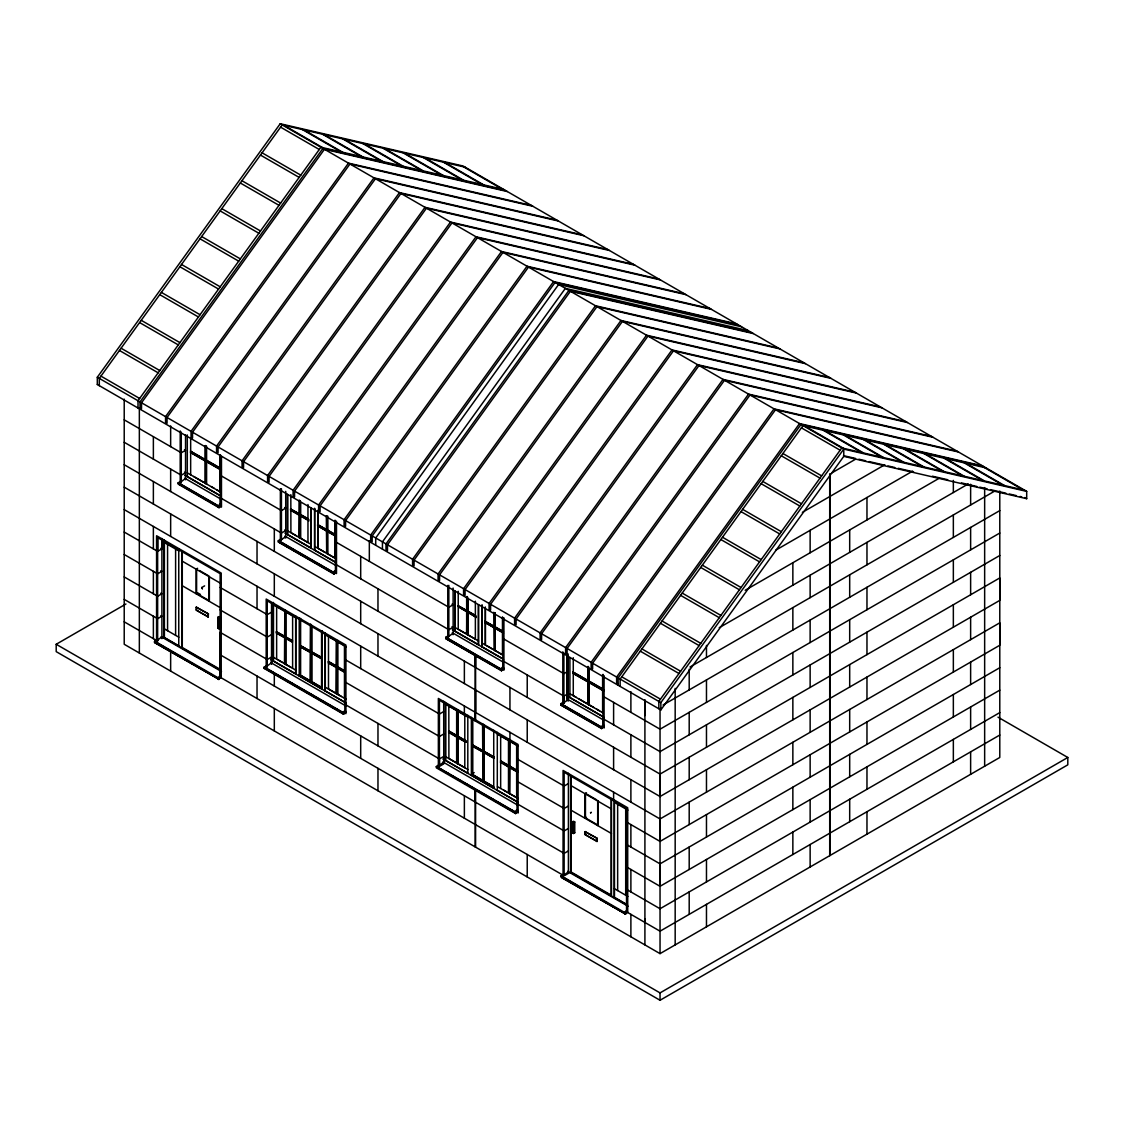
<?xml version="1.0" encoding="UTF-8"?>
<svg xmlns="http://www.w3.org/2000/svg" width="1124" height="1124" viewBox="0 0 1124 1124"><rect width="100%" height="100%" fill="white"/><g stroke="black" fill="none" stroke-linecap="round" stroke-linejoin="round"><path stroke-width="1.5" d="M124.216 532.059L157.641 551.35L157.641 537.581L220.149 573.676L220.149 677.21L220.149 632.32L267.245 659.521L267.245 666.49L267.245 600.876L344.857 645.682L344.857 713.038M157.641 551.35L161.912 548.877L161.912 538.565L161.912 638.657M344.857 645.682L344.857 659.437L439.428 714.035L443.699 711.576M439.428 765.894L439.428 758.925L443.699 756.452L443.699 763.421M475.199 720.934L475.199 712.251L124.216 509.608M475.593 690.038L475.593 712.476L660.041 818.96L829.709 721.004M567.142 693.002L568.154 693.649L563.883 696.121L563.883 703.09L563.883 652.96M644.909 715.567L644.909 699.915M626.644 867.011L660.041 886.302L660.041 863.85L829.709 765.894M626.644 822.136L660.041 841.412L660.041 818.96M124.216 487.17L660.041 796.523L660.041 774.085L829.709 676.128M644.909 922.453L645.274 919.039M97.31 384.548L97.31 377.243L280.227 123.738L463.144 166.029L1026.69 491.385L1026.69 498.691L843.773 456.358L660.856 709.918L97.31 384.506M841.778 447.942L658.833 701.432L658.847 708.752M660.856 709.918L660.856 702.598L843.773 449.094L1026.69 491.385M220.402 504.423L221.259 505.786L218.997 507.683L178.154 484.107L178.154 482.927L180.416 481.339L181.273 481.831M185.6 478.726C184.055 478.894 177.283 485.217 179.433 483.756M220.936 504.044C218.969 503.51 217.382 508.399 218.562 506.348L219.419 506.84M178.154 482.927L218.997 506.502L221.259 504.915M335.444 570.837L336.287 572.2L334.025 574.097L278.316 541.937L278.316 540.756L280.578 539.169L281.436 539.661M285.763 536.555L279.173 541.248L279.595 542.175M154.522 641.34L219.166 679.36L154.522 642.521L154.522 641.34L156.784 639.767L157.641 640.259M161.968 637.153C160.423 637.322 153.651 643.631 155.8 642.183M335.964 570.458C334.011 569.924 332.423 574.814 333.603 572.776L334.46 573.254M278.316 540.756L334.025 572.917L336.287 571.329M220.669 675.96C218.716 675.426 217.129 680.315 218.309 678.278M218.73 679.598L218.73 678.418L220.992 676.831L220.149 676.339M344.857 710.944L345.714 712.293L343.452 714.19L264.14 668.401L264.14 667.235L266.402 665.647L267.245 666.139M271.587 663.034C270.027 663.202 263.269 669.511 265.419 668.063M502.849 667.501L503.707 668.85L501.445 670.747L445.736 638.587L445.736 637.406L447.998 635.819L448.841 636.31M345.391 710.565C343.621 711.253 341.022 713.6 343.874 713.951M453.169 633.205L446.579 637.898L447.001 638.825M264.14 667.235L343.452 713.009L345.714 711.436M503.383 667.122C501.43 666.574 499.843 671.464 501.023 669.426L501.866 669.918M445.736 637.406L501.445 669.567L503.707 667.993M517.026 810.348L517.883 811.697L515.621 813.593L436.309 767.804L436.309 766.638L438.571 765.051L439.428 765.542M443.755 762.437C442.21 762.606 435.438 768.914 437.587 767.467L436.744 766.975L516.042 813.355M603.012 725.317L603.869 726.68L601.607 728.577L560.764 705.001L560.764 703.821L563.026 702.233L563.883 702.725M568.21 699.62L561.621 704.312L561.621 705.493L602.028 728.338M603.546 724.938L600.75 726.905L601.171 727.846M560.764 703.821L601.607 727.397L603.869 725.809M517.56 809.968C515.607 809.421 514.019 814.31 515.199 812.273L516.042 812.764M436.309 766.638L515.621 812.413L517.883 810.84M561.031 876.032L625.661 914.051L561.031 877.212L561.031 876.032L563.293 874.458L564.136 874.95M568.463 871.845L561.874 876.523L561.874 877.704L625.661 914.051M627.178 910.665C625.225 910.117 623.637 915.006 624.818 912.969M625.239 914.29L625.239 913.11L627.501 911.522L626.644 911.03M219.419 507.43L178.59 483.854L180.416 482.21M998.014 717.182L1067.8 757.478L1067.8 764.84L660.041 1000.262L56.2 651.639L56.2 644.277L125.93 604.01M308.974 520.862L290.568 510.226L290.568 509.003L307.906 518.614M197.613 568.294L196.602 568.885L196.602 593.43L209.359 600.792L209.359 576.247M278.316 541.937L334.46 573.844M201.702 587.543L202.376 588.723L201.702 587.543L204.596 585.871M196.602 593.43L197.613 592.84L200.451 594.47M336.076 536.499L317.656 525.863L317.656 524.641L334.994 534.265M317.656 525.863L334.994 535.488M196.264 607.171L208.418 613.901L208.165 616.992L196.264 610.121L196.264 607.171L208.418 613.901M196.264 610.121L208.418 616.851M154.522 642.521L219.166 679.36M326.677 553.261L326.325 515.663M217.761 617.329L219.04 616.598L220.304 617.329L220.304 628.133L219.04 628.864L217.761 628.133L217.761 617.329L219.04 618.059L220.304 617.329M217.761 628.133L219.04 627.389L220.304 628.133M271.53 612.173L267.245 614.631L220.149 587.445M271.53 634.61L267.245 637.083L220.149 609.882M292.198 642.085L276.378 632.967L276.378 631.73L292.535 640.666M276.378 632.967L292.535 641.902M219.166 678.77L220.992 676.831M267.245 659.521L271.53 657.048L271.53 664.017L271.53 603.56M300.263 645.527L321.942 657.638L300.263 645.527L300.263 646.75L321.942 658.875L300.263 646.75M264.14 668.401L265.419 668.654M291.102 667.375L284.822 663.75L284.822 609.896L284.484 663.947L285.875 664.368L285.875 612.243M458.311 606.679L476.393 617.512M445.736 638.587L501.866 670.508M503.482 633.149L485.062 622.527L485.062 621.291L502.414 630.915M485.062 622.527L502.414 632.138M345.63 711.366L343.017 712.869L343.874 713.361M494.082 649.911L493.745 612.313M831.62 473.035L855.589 459.182M458.058 709.918L457.721 763.969L456.653 763.351L456.653 709.497M802.367 512.361L829.709 496.569M830.116 496.344L884.785 464.774M443.699 734.014L439.428 736.487L344.857 681.889M567.1 670.592L568.154 671.211L563.883 673.669L502.849 638.446M775.686 550.212L829.709 519.021M830.116 518.782L912.604 471.167M603.644 690.979L573.015 673.304L573.015 672.068L602.52 688.717M573.015 673.304L602.52 689.939M472.445 744.931L494.11 757.042L472.445 744.931L472.445 746.153L494.11 758.279L484.163 752.532M472.445 746.153L481.311 750.888M440.201 765.964L442.814 764.446M745.184 590.269L829.709 541.459M830.116 541.234L938.863 478.445M560.764 705.001L561.199 704.172M719.248 627.684L829.709 563.911M830.116 563.672L968.171 483.966M471.546 774.113L493.9 787.025L493.9 788.247L471.546 775.335L471.546 774.113L474.188 772.595M482.913 780.477L482.575 723.828M689.995 667.01L995.288 490.752M663.034 705.015L829.709 608.787M830.116 608.562L999.784 510.605M829.709 631.238L660.041 729.195L603.012 696.262M830.116 631L999.784 533.043M568.407 783.569L564.136 786.041L517.04 758.841M598.207 800.738L598.207 825.283L585.449 817.921L585.449 793.375L586.461 792.785M829.709 653.676L660.041 751.633L603.012 718.714L603.012 725.683L603.012 674.386M830.116 653.451L999.784 555.495M568.407 806.006L564.136 808.479L517.04 781.292M572.2 821.967L573.479 821.237L574.757 821.967L574.757 832.772L573.479 833.502L572.2 832.772L572.2 821.967L573.479 822.698L574.757 821.967M830.116 675.889L999.784 577.933L999.784 600.385L660.041 796.523M585.449 817.921L586.461 817.331M568.407 828.458L564.136 830.931L517.04 803.73M572.2 832.772L573.479 832.027L574.757 832.772M585.112 831.676L597.266 838.406L597.013 841.497L585.112 834.612L585.112 831.676L597.266 838.406M585.112 834.612L597.266 841.342M568.407 850.896L564.136 853.369L475.593 802.255M830.116 720.779L999.784 622.822L999.784 645.26L830.116 743.217M564.908 875.371L568.828 873.109M660.041 841.412L829.709 743.456M830.116 765.669L999.784 667.712M660.041 886.302L829.709 788.346M830.116 788.107L999.784 690.15M625.661 913.461L627.501 912.393M829.709 810.783L660.041 908.74L626.644 889.463L626.644 911.901L626.644 808.367L564.136 772.272L564.136 875.807M830.116 810.544L999.784 712.602M999.784 735.04L660.041 931.178L626.377 911.747M124.216 399.118L124.216 644.277L660.041 953.63L999.784 757.478L999.784 491.048M56.2 644.277L660.041 992.899L1067.8 757.478M465.167 167.195L282.222 124.89L99.305 378.395L99.305 385.701M503.861 189.535L320.916 147.23L137.999 400.734L138.027 408.054M505.884 190.701L322.939 148.396L140.022 401.9L140.022 409.206M507.374 191.558L324.457 149.267L141.526 402.771L141.526 408.588L140.036 407.731M531.385 205.425L348.468 163.135L165.551 416.639L165.551 422.455L167.04 423.312L167.04 417.496L349.957 163.992L532.874 206.282M556.9 220.149L373.983 177.859L191.052 431.363L191.052 437.18L192.541 438.037L192.541 432.22L375.458 178.716L558.389 221.007M582.401 234.874L399.484 192.583L216.567 446.088L216.567 451.904L218.056 452.761L218.056 446.959L400.973 193.454L583.89 235.731M607.915 249.598L424.998 207.322L242.067 460.826L242.067 466.629L243.557 467.486L243.557 461.683L426.474 208.179L609.405 250.469M633.416 264.337L450.499 222.046L267.582 475.55L267.582 481.353L269.072 482.224L269.072 476.407L451.988 222.903L634.905 265.194M658.931 279.061L476 236.771L293.083 490.275L293.083 496.091L294.572 496.948L294.572 491.132L477.489 237.628L660.42 279.918M684.432 293.786L501.515 251.495L318.598 504.999L318.598 510.816L320.087 511.673L320.087 505.856L503.004 252.352L685.921 294.643M709.947 308.51L527.016 266.219L344.099 519.724L344.099 525.54L345.588 526.397L345.588 520.581L528.505 267.076L711.422 309.367M736.515 323.853L553.598 281.562L370.681 535.066L370.681 540.883L372.17 541.74L372.17 535.923L555.087 282.419L738.004 324.71M741.545 326.761L558.628 284.47L375.711 537.975L375.711 545.238M748.289 330.653L565.372 288.362L382.455 541.866L382.455 549.13M751.83 332.704L568.913 290.413L385.996 543.918L385.996 549.72L387.485 550.591L387.485 544.775L570.402 291.271L753.319 333.561M778.412 348.047L595.495 305.756L412.578 559.26L412.578 565.077L414.053 565.934L414.053 560.117L596.985 306.613L779.901 348.904M803.913 362.771L620.996 320.481L438.079 573.985L438.079 579.801L439.568 580.658L439.568 574.842L622.485 321.338L805.402 363.628M829.428 377.495L646.511 335.205L463.58 588.709L463.58 594.526L465.069 595.383L465.069 589.566L648 336.062L830.917 378.352M854.928 392.22L672.012 349.929L489.095 603.433L489.095 609.25L490.584 610.107L490.584 604.291L673.501 350.786L856.418 393.077M880.443 406.944L697.526 364.654L514.595 618.158L514.595 623.975L516.085 624.832L516.085 619.029L699.002 365.525L881.933 407.801M905.944 421.669L723.027 379.392L540.11 632.896L540.11 638.699L541.599 639.556L541.599 633.753L724.516 380.249L907.433 422.54M931.459 436.407L748.542 394.117L565.611 647.621L565.611 653.423L567.1 654.294L567.1 648.478L750.017 394.974L932.948 437.264M956.96 451.131L774.043 408.841L591.126 662.345L591.126 668.162L592.615 669.019L592.615 663.202L775.532 409.698L958.449 451.988M982.474 465.856L799.543 423.565L616.626 677.069L616.626 682.886L618.116 683.743M983.978 466.727L801.033 424.422L618.116 677.927L618.144 685.247M986.001 467.893L803.056 425.589L620.139 679.093L620.139 686.399M841.75 447.928L1024.695 490.233M843.478 455.656L855.448 458.409M858.862 459.21L865.705 460.784M869.119 461.571L884.518 465.139M887.932 465.926L894.774 467.5M898.188 468.301L913.573 471.855M932.372 476.197L947.757 479.751M961.441 482.913L976.826 486.481M979.777 487.156L987.083 488.842M990.497 489.642L1005.882 493.197M1009.31 493.984L1016.138 495.572M1020.058 496.471L1021.702 496.836M463.538 166.816L502.203 189.141M984.357 467.514L1023.037 489.839M445.02 162.53L483.699 184.87M965.853 463.228L1004.533 485.568M1024.695 497.539L1026.69 498.691M443.39 162.151L482.056 184.491M964.223 462.863L1002.889 485.189M424.886 157.88L463.552 180.205M945.72 458.578L984.385 480.903M423.242 157.5L461.922 179.826M944.076 458.199L982.755 480.524M404.738 153.229L443.418 175.555M925.572 453.927L964.237 476.253M403.109 152.85L441.774 175.175M923.928 453.548L962.608 475.873M384.591 148.565L423.27 170.89M905.424 449.263L944.104 471.588M382.961 148.185L421.641 170.511M903.794 448.883L942.46 471.209M364.457 143.914L403.123 166.24M885.291 444.612L923.956 466.938M362.813 143.535L401.493 165.86M883.647 444.233L922.326 466.558M344.309 139.25L382.989 161.575M865.143 439.948L903.822 462.273M342.68 138.87L381.345 161.196M863.513 439.568L902.179 461.894M324.176 134.599L362.841 156.924M844.995 435.297L883.675 457.623M322.532 134.22L361.211 156.545M843.365 434.918L882.031 457.243M304.028 129.934L342.708 152.274M824.861 430.632L863.527 452.972M302.384 129.555L341.064 151.895M823.218 430.253L861.897 452.593M283.88 125.284L322.56 147.609M804.714 425.982L843.393 448.307M280.227 123.738L843.773 449.094L843.773 456.414M280.607 127.167L319.286 149.506M801.44 427.865L840.12 450.204M262.103 152.822L300.782 175.147M782.936 453.52L821.616 475.845M260.473 155.084L299.139 177.409M781.292 455.782L819.972 478.107M241.969 180.739L280.635 203.065M762.789 481.437L801.468 503.763M240.325 183.001L279.005 205.327M761.159 483.699L799.824 506.025M221.821 208.643L260.487 230.982M742.655 509.355L781.321 531.68M220.178 210.919L258.857 233.244M741.011 511.617L779.691 533.942M201.674 236.56L240.353 258.885M722.507 537.258L761.187 559.597M200.044 238.836L238.71 261.161M720.877 539.534L759.543 561.86M181.54 264.477L220.206 286.803M702.36 565.175L741.039 587.501M179.896 266.753L218.576 289.079M700.73 567.451L739.409 589.777M161.392 292.395L200.072 314.72M682.226 593.093L720.891 615.418M159.763 294.657L198.428 316.996M680.582 595.355L719.262 617.694M141.245 320.312L179.924 342.637M662.078 621.01L700.758 643.335M139.615 322.574L178.28 344.899M660.448 623.272L699.114 645.597M121.111 348.229L159.777 370.555M641.944 648.927L680.61 671.253M119.467 350.491L158.147 372.817M640.301 651.189L678.98 673.515M100.963 376.147L139.643 398.472M621.797 676.845L660.462 699.17M97.31 377.243L660.856 702.598M219.911 467.823L190.406 451.174L221.035 468.863M475.312 615.278L457.974 605.653L476.393 616.289M290.568 509.003L308.974 519.639M317.656 524.641L336.076 535.277M485.062 621.291L503.482 631.927M573.015 672.068L603.644 689.757M221.372 469.888L190.406 452.396L221.035 470.085M292.324 510.844L307.906 519.85M459.73 607.508L475.312 616.5M184.477 449.698L185.544 450.303L181.273 452.775L124.216 419.842M284.639 507.514L285.707 508.132L281.436 510.605L220.402 475.368M452.059 604.178L453.113 604.782L448.841 607.255L335.444 541.782M193.665 476.464L203.865 482.351M211.157 486.566L214.08 488.252M217.002 489.938L219.911 491.624M296.567 535.881L290.905 532.607L290.821 494.658M300.825 538.326L307.906 542.414M325.075 552.334L317.994 548.245L317.994 512.179M327.913 553.963L334.994 558.066M458.311 629.257L465.392 633.346M468.23 634.99L475.312 639.078M486.818 645.724L492.495 648.984M495.319 650.627L502.414 654.716M573.352 695.672L576.275 697.358M579.183 699.044L593.767 707.46M596.689 709.146L599.612 710.832M187.469 472.979L220.22 491.891M287.632 530.809L311.151 544.395M314.72 546.447L335.303 558.333M455.037 627.473L478.557 641.045M482.126 643.111L502.709 654.983M570.079 693.887L602.829 712.799M184.477 472.136L185.544 472.754L181.273 475.213L124.216 442.28M284.639 529.966L285.707 530.57L281.436 533.043L220.402 497.806L220.402 506.517L220.402 454.658M452.059 626.616L453.113 627.234L448.841 629.707L335.444 564.234M187.469 476.66L220.22 495.572M335.303 562.014L314.72 550.128L314.72 508.455M502.709 658.664L482.126 646.792L482.126 605.119M570.079 697.568L602.829 716.48M184.743 475.297L221.049 496.246M284.906 533.113L336.104 562.674M452.326 629.777L503.51 659.324M567.353 696.192L603.658 717.14M563.883 696.121L502.849 660.884L502.849 669.595L502.849 617.722M184.743 478.234L221.049 499.197M284.906 536.064L336.104 565.625M452.326 632.714L503.51 662.275M603.658 720.091L567.353 699.142L567.353 656.121M284.906 537.539L285.763 538.031L285.707 491.385M452.326 634.189L453.169 634.681L453.113 588.049M220.402 505.294L221.259 505.786M335.444 571.709L336.287 572.2M502.849 668.359L503.707 668.85M603.012 726.188L603.869 726.68M178.421 482.772L219.25 506.348M278.569 540.602L334.292 572.776M445.989 637.266L501.697 669.426M561.031 703.68L601.86 727.256M178.59 483.264L182.439 485.498M192.977 491.581L195.998 493.324M211.045 502.007L215.555 504.62M279.595 541.585L278.738 541.684M282.588 543.313L285.594 545.056M288.601 546.784L291.594 548.512M302.103 554.582L305.096 556.31M320.101 564.979L324.597 567.578M327.604 569.306L330.611 571.034M447.001 638.235L446.158 638.334M450.007 639.977L453.014 641.706M456.007 643.434L459.013 645.176M469.509 651.232L472.516 652.974M487.521 661.629L492.017 664.228M565.049 706.392L568.07 708.134M578.607 714.218L581.614 715.96M592.151 722.044L595.158 723.772M601.171 727.256L602.028 727.748M124.216 464.718L475.199 667.361L475.199 655.334L475.199 719.725M660.041 774.085L475.593 667.586L475.593 655.573L475.593 721.158M273.455 604.909L295.809 617.807L295.809 673.88L273.455 660.968L273.455 602.45M346.164 646.89L325.3 634.835L325.3 690.909L346.164 702.95M467.977 717.21L445.624 704.312L445.624 760.372L467.977 773.284M497.482 734.239L518.347 746.294M164.385 542.569L178.8 550.901M627.838 810.137L614.463 802.424L614.463 897.317L627.445 904.82M160.844 548.259L161.912 548.877M199.44 570.514L207.94 575.418M585.449 793.375L596.788 799.923M182.285 561.199L221.273 583.707M571.147 785.704L611.484 808.999M328.573 661.474L344.394 670.606M448.898 730.937L466.151 740.899M500.756 760.878L517.995 770.839M276.378 631.73L292.198 640.863M328.236 661.671L344.056 670.803M448.56 731.134L465.814 741.095L465.814 742.332L448.56 732.37M500.405 761.074L517.658 771.036M328.573 662.696L342.946 671M448.898 732.174L466.151 742.135M500.756 762.1L517.995 772.062M328.236 662.893L344.056 672.026M500.405 762.297L517.658 772.258M160.844 570.711L161.912 571.329L157.641 573.788L124.216 554.497M182.285 585.745L221.273 608.253M571.147 810.249L611.484 833.544M626.644 844.574L660.041 863.85M278.162 659.914L282.475 662.401M328.573 689.012L341.513 696.487M456.091 762.634L448.898 758.489L448.813 706.153M458.957 764.292L463.271 766.779M503.622 790.074L506.502 791.746M509.369 793.404L516.562 797.548M273.455 657.287L295.809 670.199M325.3 687.228L346.164 699.269M445.624 756.691L467.977 769.603M497.482 786.631L518.347 798.672M160.844 593.149L161.912 593.767L157.641 596.24L124.216 576.935M481.311 779.55L472.783 774.633L472.783 719.501M484.163 781.194L492.691 786.126M299.377 674.709L321.731 687.621L321.731 688.843L299.377 675.931M497.482 790.312L518.347 802.353M270.729 659.591L345.546 702.795M442.898 758.995L517.728 802.199M344.857 704.327L439.428 758.925M270.729 662.542L346.206 706.111M442.898 761.946L517.728 805.135M267.245 666.996L266.402 665.647M344.857 711.801L345.714 712.293M517.026 811.205L517.883 811.697M342.918 711.913L345.925 713.642L345.925 645.064L266.191 599.036L266.191 667.614M264.393 667.08L343.705 712.869M436.576 766.484L515.874 812.273M271.39 671.506L274.368 673.234M277.361 674.962L280.34 676.676M290.793 682.704L293.771 684.432M308.693 693.044L313.175 695.63M335.556 708.556L338.549 710.284M446.551 772.638L449.53 774.366M465.94 783.835L468.933 785.564M489.825 797.619L494.307 800.204M497.286 801.932L500.278 803.66M510.718 809.687L513.71 811.416M266.908 669.511L341.527 712.602M160.844 615.601L161.912 616.205L157.641 618.678L124.216 599.387M220.149 654.772L475.199 802.016L475.199 790.003L475.199 846.906M164.385 628.878L178.8 637.196M614.463 888.733L627.838 896.446M221.147 669.946L182.285 647.508L182.285 550.69M178.8 645.794L164.385 637.463L164.385 540.124M164.09 637.645L220.852 670.41M570.585 872.336L627.361 905.101M161.111 636.662L221.498 671.52M567.62 871.353L628.007 906.211M124.216 621.825L157.177 640.849M219.812 677.013L563.279 875.315L563.293 874.458M154.775 641.2L218.997 678.278M561.283 875.891L625.492 912.969M984.652 487.577L984.652 766.217M970.63 484.275L970.63 504.999M970.63 527.437L970.63 549.875M970.63 572.327L970.63 594.765M970.63 617.216L970.63 639.654M970.63 662.092L970.63 684.544M970.63 706.982L970.63 729.434M970.63 751.872L970.63 774.31M953.349 480.412L953.349 492.523M953.349 514.961L953.349 537.413M953.349 559.85L953.349 582.302M953.349 604.74L953.349 627.178M953.349 649.63L953.349 672.068M953.349 694.52L953.349 716.957M953.349 739.409L953.349 761.847M866.969 497.511L866.969 519.948M866.969 542.4L866.969 564.838M866.969 587.29L866.969 609.728M866.969 632.166L866.969 654.618M866.969 677.055L866.969 699.507M866.969 721.945L866.969 744.383M866.969 766.835L866.969 789.273M866.969 811.725L866.969 834.163M849.688 529.924L849.688 552.376M849.688 574.814L849.688 597.266M849.688 619.703L849.688 642.141M849.688 664.593L849.688 687.031M849.688 709.483L849.688 731.921M849.688 754.359L849.688 776.81M849.688 799.248L849.688 821.7M830.116 473.892L830.116 855.434M829.709 474.131L829.709 855.673M810.137 530.317L810.137 552.755M810.137 575.207L810.137 597.645M810.137 620.097L810.137 642.535M810.137 664.986L810.137 687.424M810.137 709.862L810.137 732.314M810.137 754.752L810.137 777.204M810.137 799.642L810.137 822.08M810.137 844.531L810.137 866.969M792.856 562.731L792.856 585.183M792.856 607.62L792.856 630.072M792.856 652.51L792.856 674.948M792.856 697.4L792.856 719.838M792.856 742.29L792.856 764.727M792.856 787.179L792.856 809.617M792.856 832.055L792.856 854.507M706.476 645.415L706.476 657.498M706.476 679.936L706.476 702.388M706.476 724.825L706.476 747.277M706.476 769.715L706.476 792.153M706.476 814.605L706.476 837.043M706.476 859.495L706.476 881.933M706.476 904.37L706.476 926.822M689.195 669.202L689.195 689.911M689.195 712.363L689.195 734.801M689.195 757.253L689.195 779.691M689.195 802.129L689.195 824.58M689.195 847.018L689.195 869.47M689.195 891.908L689.195 914.346M675.173 688.366L675.173 944.891M660.041 708.471L660.041 953.63M660.041 992.899L660.041 1000.262M644.909 700.126L644.909 944.891M630.887 691.639L630.887 712.363M630.887 734.801L630.887 757.253M630.887 779.691L630.887 802.129M630.887 824.58L630.887 847.018M630.887 869.47L630.887 891.908M630.887 914.346L630.887 936.798M627.712 912.519L627.712 807.763L563.068 770.432L563.068 875.203M625.703 808.915L625.703 895.224M617.652 804.264L617.652 890.573M614.168 800.358L614.168 897.486M613.606 702.388L613.606 724.825M613.606 747.277L613.606 769.715M613.606 792.153L613.606 800.85M611.484 798.49L611.484 895.308L571.147 872.013L571.147 776.937M611.189 798.63L611.189 895.772M604.08 675.664L604.08 728.029M602.619 674.681L602.619 712.672M601.607 727.397L601.607 728.577M597.687 801.033L597.687 825.578M597.013 838.546L597.013 841.497M589.201 668.752L588.864 705.015L588.864 667.235M588.133 666.42L588.133 704.214M587.796 666.616L587.796 704.411M585.365 831.521L585.365 834.472M584.944 793.67L584.944 818.216M573.479 822.698L573.479 833.502M573.268 657.737L573.268 695.728M570.585 775.209L570.585 873.067M569.91 657.596L569.91 697.667M568.407 773.256L568.407 873.348M568.154 653.943L568.21 701.095M567.142 655.025L567.142 699.971M563.026 702.233L563.026 703.104M562.815 651.836L562.815 702.472M527.226 674.948L527.226 697.4M527.226 719.838L527.226 742.29M527.226 854.507L527.226 876.945M518.094 813.045L518.094 744.467L438.36 698.44L438.36 765.304M517.04 812.441L517.026 745.086L439.428 700.28L439.428 766.399M516.647 745.31L516.647 797.689M515.621 812.413L515.621 813.593M509.945 687.424L509.945 709.862M509.945 732.314L509.945 740.997M509.903 741.587L509.565 793.909L509.565 740.042M508.498 739.437L508.498 793.291M503.917 617.835L503.917 670.199M502.47 616.851L502.47 654.842M501.445 669.567L501.445 670.747M500.658 736.079L500.658 788.472M497.3 732.37L497.3 790.411M495.15 612.735L495.15 650.529M494.813 612.931L494.813 650.726M493.773 757.239L493.773 758.475M493.731 730.305L493.731 788.346M485.399 608.829L485.399 644.895M485.315 606.96L485.315 644.951M483.98 725.978L483.98 781.096M483.643 724.446L483.643 781.292M481.957 605.077L481.957 646.89M478.557 604.782L478.557 644.726L455.037 631.154L455.037 591.196M478.388 604.754L478.388 644.825M475.593 790.228L475.593 847.145M475.368 601.214L475.368 639.205M471.377 717.393L471.377 775.434M468.062 598.811L468.062 634.877M467.809 715.342L467.809 773.382M467.71 597.294L467.71 635.074M466.994 596.479L466.657 634.47L466.657 596.675M464.788 715.37L464.788 767.762M464.367 661.109L464.367 683.547M464.367 705.984L464.367 714.667M464.367 795.764L464.367 818.202M458.227 591.308L458.227 629.314M458.058 711.647L458.058 763.772M454.869 591.182L454.869 631.252M448.841 585.379L448.841 636.704M447.998 635.819L447.998 636.69M447.774 585.421L447.774 636.043M445.455 702.43L445.455 760.47M443.699 701.25L443.755 763.913M438.571 765.051L438.571 765.922M377.973 588.779L377.973 611.231M377.973 633.669L377.973 656.121M377.973 723.449L377.973 745.886M377.973 768.338L377.973 790.776M369.332 540.63L369.332 561.354M360.692 556.366L360.692 578.804M360.692 601.256L360.692 623.694M360.692 646.145L360.692 668.583M360.692 735.911L360.692 758.363M344.464 645.907L344.464 698.285M343.452 713.009L343.452 714.19M337.734 640.441L337.734 694.309M337.397 640.638L337.397 694.491M336.666 641.565L336.329 693.887L336.329 640.034M336.498 521.185L336.498 573.549M335.444 521.072L335.444 572.931M335.05 520.201L335.05 558.192M334.025 572.917L334.025 574.097M328.489 636.676L328.489 689.068M327.73 516.085L327.73 553.865M327.393 516.281L327.393 554.062M325.131 632.967L325.131 691.007M321.942 630.69L321.942 687.537L300.614 675.229L300.614 618.383M321.562 630.901L321.562 688.942M317.909 510.296L317.909 548.287M314.551 508.413L314.551 550.226M311.812 626.574L311.812 681.692M311.46 625.042L311.46 681.889M311.151 508.118L311.151 548.076L287.632 534.49L287.632 494.546M310.983 508.104L310.983 548.175M310.744 624.227L310.407 681.27L310.407 624.424M307.962 504.55L307.962 542.555M300.642 502.161L300.642 538.227M300.305 500.63L300.305 538.424M299.574 501.543L299.237 537.806L299.237 500.025M299.209 617.989L299.209 676.03M295.64 615.938L295.64 673.978M292.619 615.966L292.619 668.359M287.463 494.518L287.463 534.588M285.538 610.711L285.538 664.565M281.436 488.715L281.436 540.04M280.578 539.169L280.578 540.04M280.368 488.771L280.368 539.394M276.644 606.749L276.644 659.128M274.312 528.94L274.312 551.378M274.312 573.83L274.312 596.268M274.312 674.021L274.312 686.047M274.312 708.485L274.312 730.923M273.287 603.026L273.287 661.067M257.031 541.403L257.031 563.855M257.031 586.292L257.031 608.73M257.031 676.072L257.031 698.51M221.47 456.513L221.47 507.135M221.217 677.828L221.217 573.071L156.573 535.741L156.573 640.511M220.009 455.501L220.009 491.778M218.997 506.502L218.997 507.683M219.04 618.059L219.04 628.864M208.839 576.542L208.839 601.087M208.165 614.041L208.165 616.992M206.591 446.144L206.591 483.924M206.254 446.34L206.254 484.121M205.523 445.526L205.523 483.306M205.186 445.722L205.186 483.503M196.517 607.03L196.517 609.967M196.082 569.18L196.082 593.725M190.658 438.557L190.658 474.82M187.301 434.96L187.301 476.759M185.544 434.763L185.544 479.751M181.737 550.69L181.737 647.831M181.273 432.052L181.273 482.702M180.205 430.942L180.205 483.32M178.758 548.976L178.758 646.103M175.611 549.06L175.611 635.355M170.651 425.926L170.651 446.649M170.651 469.087L170.651 491.525M170.651 513.977L170.651 536.415M170.651 652.089L170.651 671.084M167.574 544.409L167.574 630.719M164.09 540.518L164.09 638.376M157.641 537.581L157.641 641.116M156.784 639.767L154.943 642.282M153.37 436.674L153.37 459.112M153.37 481.55L153.37 504.002M153.37 526.439L153.37 548.891M153.37 571.329L153.37 593.781M153.37 616.219L153.37 638.657M139.348 408.026L139.348 653.002M591.224 812.427L590.55 812.821L591.224 812.427"/></g></svg>
